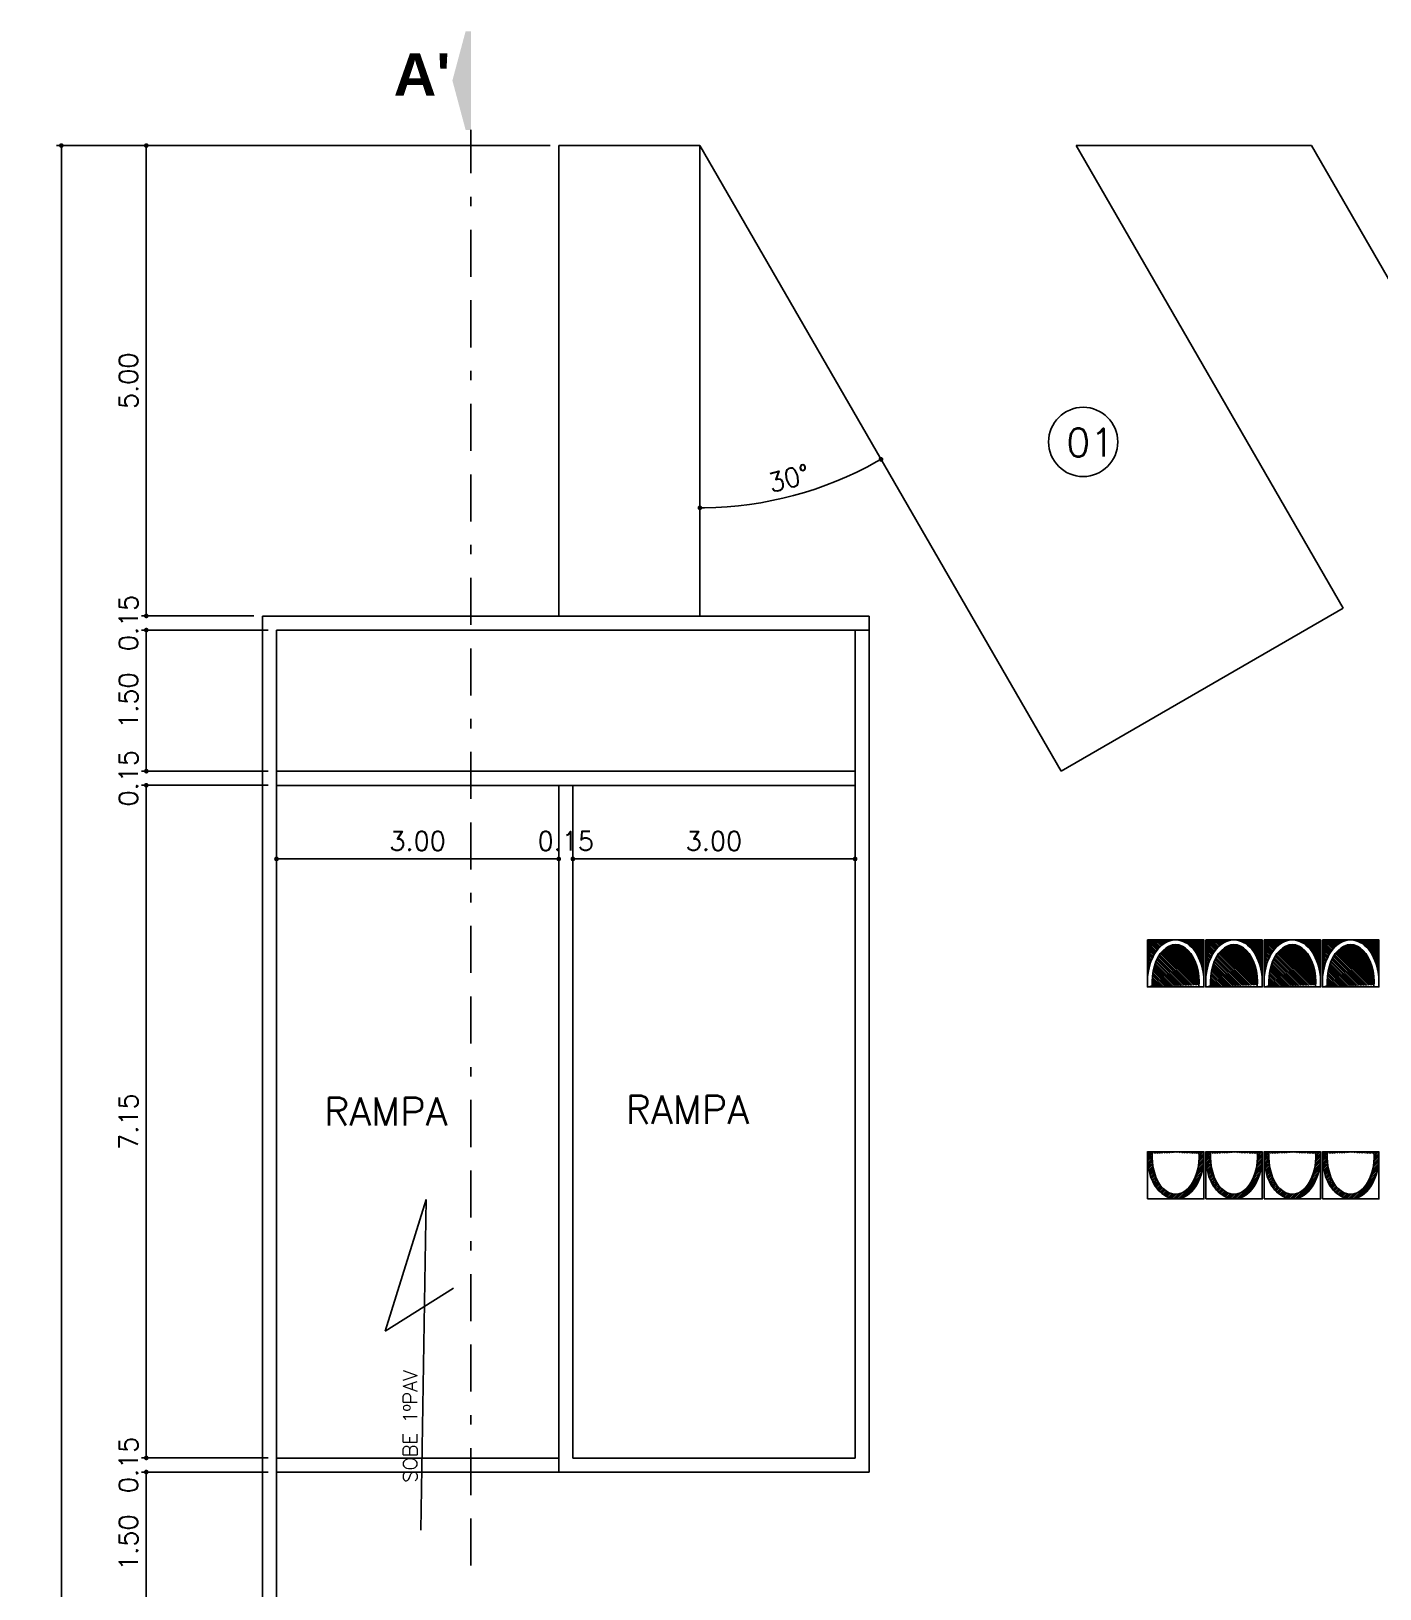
# Model space of a CAD drawing. Extents: x -151 to -2, y -18 to 162.
# Drawn here: x -151.35 to -137.01, y 68.2 to 84.76 of the extents above; entities that cross this region are included whole.
import ezdxf

# ---------------------------------------------------------------- set-up
doc = ezdxf.new("R2010")
doc.units = 0
doc.header["$MEASUREMENT"] = 0
doc.linetypes.add('BORDER', pattern=[1.75, 0.5, -0.25, 0.5, -0.25, 0, -0.25])
doc.layers.get('0').update_dxf_attribs({"linetype": 'CONTINUOUS'})
doc.layers.get('DEFPOINTS').update_dxf_attribs({"linetype": 'CONTINUOUS'})
for name, color, linetype in [('ACESSÓRIO', 2, 'CONTINUOUS'), ('ALVENARIA', 7, 'CONTINUOUS'), ('ALVENARIA1', 44, 'CONTINUOUS'), ('CORTE', 6, 'CONTINUOUS'), ('COTA', 1, 'CONTINUOUS'), ('COTAS', 1, 'CONTINUOUS'), ('HATCH', 30, 'CONTINUOUS'), ('TEXTO2', 40, 'CONTINUOUS'), ('TEXTO4', 4, 'CONTINUOUS'), ('TEXTO5', 5, 'CONTINUOUS')]:
    doc.layers.add(name, color=color, linetype=linetype)
doc.styles.add('SANSSERIFBOLD', font='sasb____.pfb')
doc.styles.add('SIMPLEX', font='SIMPLEX.SHX')
doc.styles.get("Standard").update_dxf_attribs({"font": 'TXT.shx', "height": 0.2})
doc.dimstyles.new('DIM100', dxfattribs={"dimtxt": 0.18, "dimasz": 0.05, "dimexe": 0.05, "dimexo": 0.09, "dimgap": 0.09, "dimtad": 1, "dimzin": 0, "dimdsep": 46, "dimtxsty": 'Standard', "dimblk": 'DOT', "dimblk1": 'DOT', "dimblk2": 'DOT', "dimsah": 1, "dimcen": 0.09, "dimadec": 0, "dimazin": 0, "dimtfac": 1, "dimtix": 1, "dimtofl": 0, "dimtmove": 2, "dimatfit": 3, "dimldrblk": 'DOT', "dimfxl": 1, "dimtolj": 1, "dimtzin": 0, "dimarcsym": 0})

# ---------------------------------------------------------------- blocks, each defined once
blk = doc.blocks.new('DOT')
at = {"layer": 'ALVENARIA', "color": 0, "linetype": 'ByBlock'}
blk.add_line((-0.5, 0), (-1, 0), dxfattribs=at)
at = {"layer": 'ALVENARIA', "color": 0, "linetype": 'ByBlock', "const_width": 0.5}
blk.add_lwpolyline([(-0.25, 0, 1), (0.25, 0, 1)], format="xyb", close=True, dxfattribs=at)
blk = doc.blocks.new('*D129')
at = {"color": 0, "linetype": 'ByBlock'}
blk.add_arc((-144.078, 3.641), 3.851, 270.744, 299.256, dxfattribs=at)
at = {"layer": 'DEFPOINTS', "color": 0, "linetype": 'ByBlock'}
for p in [(-144.078, 3.641), (-144.078, 3.641), (-143.409, -0.151), (-144.078, -1.359), (-139.968, -3.479)]:
    blk.add_point(p, dxfattribs=at)
at = {"color": 0, "linetype": 'ByBlock', "xscale": 0.05, "yscale": 0.05, "zscale": 0.05}
for p, rotation in [((-142.153, 0.306), 29.62800003944774), ((-144.078, -0.21), 180.371999960553)]:
    blk.add_blockref('DOT', p, dxfattribs=dict(at, rotation=rotation))
at = {"color": 0, "linetype": 'ByBlock', "insert": (-143.131, 0.105), "char_height": 0.2, "attachment_point": 5, "rotation": 15}
blk.add_mtext('\\A1;30°', dxfattribs=at)
blk = doc.blocks.new('*D130')
at = {"color": 0, "linetype": 'ByBlock'}
for p, q in [((-145.668, 3.641), (-150.012, 3.641)), ((-149.962, 3.591), (-149.962, -1.309)), ((-148.818, -1.359), (-150.012, -1.359))]:
    blk.add_line(p, q, dxfattribs=at)
at = {"layer": 'DEFPOINTS', "color": 0, "linetype": 'ByBlock'}
for p in [(-145.578, 3.641), (-149.962, -1.359), (-148.728, -1.359)]:
    blk.add_point(p, dxfattribs=at)
at = {"color": 0, "linetype": 'ByBlock', "xscale": 0.05, "yscale": 0.05, "zscale": 0.05}
for p, rotation in [((-149.962, 3.641), 90), ((-149.962, -1.359), 270)]:
    blk.add_blockref('DOT', p, dxfattribs=dict(at, rotation=rotation))
at = {"color": 0, "linetype": 'ByBlock', "insert": (-150.152, 1.141), "char_height": 0.2, "attachment_point": 5, "rotation": 90}
blk.add_mtext('\\A1;5.00', dxfattribs=at)
blk = doc.blocks.new('*D131')
at = {"color": 0, "linetype": 'ByBlock'}
for p, q in [((-149.962, -1.309), (-149.962, -1.259)), ((-148.668, -1.509), (-150.012, -1.509)), ((-149.962, -1.559), (-149.962, -1.609))]:
    blk.add_line(p, q, dxfattribs=at)
at = {"layer": 'DEFPOINTS', "color": 0, "linetype": 'ByBlock'}
for p in [(-148.728, -1.359), (-149.962, -1.509), (-148.578, -1.509)]:
    blk.add_point(p, dxfattribs=at)
at = {"color": 0, "linetype": 'ByBlock', "xscale": 0.05, "yscale": 0.05, "zscale": 0.05}
for p, rotation in [((-149.962, -1.359), 270), ((-149.962, -1.509), 90)]:
    blk.add_blockref('DOT', p, dxfattribs=dict(at, rotation=rotation))
at = {"color": 0, "linetype": 'ByBlock', "insert": (-150.152, -1.434), "char_height": 0.2, "attachment_point": 5, "rotation": 90}
blk.add_mtext('\\A1;0.15', dxfattribs=at)
blk = doc.blocks.new('*D132')
at = {"color": 0, "linetype": 'ByBlock'}
for p, q in [((-149.962, -1.559), (-149.962, -2.959)), ((-148.668, -3.009), (-150.012, -3.009))]:
    blk.add_line(p, q, dxfattribs=at)
at = {"layer": 'DEFPOINTS', "color": 0, "linetype": 'ByBlock'}
for p in [(-148.578, -1.509), (-149.962, -3.009), (-148.578, -3.009)]:
    blk.add_point(p, dxfattribs=at)
at = {"color": 0, "linetype": 'ByBlock', "xscale": 0.05, "yscale": 0.05, "zscale": 0.05}
for p, rotation in [((-149.962, -1.509), 90), ((-149.962, -3.009), 270)]:
    blk.add_blockref('DOT', p, dxfattribs=dict(at, rotation=rotation))
at = {"color": 0, "linetype": 'ByBlock', "insert": (-150.152, -2.259), "char_height": 0.2, "attachment_point": 5, "rotation": 90}
blk.add_mtext('\\A1;1.50', dxfattribs=at)
blk = doc.blocks.new('*D133')
at = {"color": 0, "linetype": 'ByBlock'}
for p, q in [((-149.962, -2.959), (-149.962, -2.909)), ((-148.668, -3.159), (-150.012, -3.159)), ((-149.962, -3.209), (-149.962, -3.259))]:
    blk.add_line(p, q, dxfattribs=at)
at = {"layer": 'DEFPOINTS', "color": 0, "linetype": 'ByBlock'}
for p in [(-148.578, -3.009), (-149.962, -3.159), (-148.578, -3.159)]:
    blk.add_point(p, dxfattribs=at)
at = {"color": 0, "linetype": 'ByBlock', "xscale": 0.05, "yscale": 0.05, "zscale": 0.05}
for p, rotation in [((-149.962, -3.009), 270), ((-149.962, -3.159), 90)]:
    blk.add_blockref('DOT', p, dxfattribs=dict(at, rotation=rotation))
at = {"color": 0, "linetype": 'ByBlock', "insert": (-150.152, -3.084), "char_height": 0.2, "attachment_point": 5, "rotation": 90}
blk.add_mtext('\\A1;0.15', dxfattribs=at)
blk = doc.blocks.new('*D134')
at = {"color": 0, "linetype": 'ByBlock'}
for p, q in [((-149.962, -3.209), (-149.962, -10.259)), ((-148.668, -10.309), (-150.012, -10.309))]:
    blk.add_line(p, q, dxfattribs=at)
at = {"layer": 'DEFPOINTS', "color": 0, "linetype": 'ByBlock'}
for p in [(-148.578, -3.159), (-149.962, -10.309), (-148.578, -10.309)]:
    blk.add_point(p, dxfattribs=at)
at = {"color": 0, "linetype": 'ByBlock', "xscale": 0.05, "yscale": 0.05, "zscale": 0.05}
for p, rotation in [((-149.962, -3.159), 90), ((-149.962, -10.309), 270)]:
    blk.add_blockref('DOT', p, dxfattribs=dict(at, rotation=rotation))
at = {"color": 0, "linetype": 'ByBlock', "insert": (-150.152, -6.734), "char_height": 0.2, "attachment_point": 5, "rotation": 90}
blk.add_mtext('\\A1;7.15', dxfattribs=at)
blk = doc.blocks.new('*D135')
at = {"color": 0, "linetype": 'ByBlock'}
for p, q in [((-149.962, -10.259), (-149.962, -10.209)), ((-148.668, -10.459), (-150.012, -10.459)), ((-149.962, -10.509), (-149.962, -10.559))]:
    blk.add_line(p, q, dxfattribs=at)
at = {"layer": 'DEFPOINTS', "color": 0, "linetype": 'ByBlock'}
for p in [(-148.578, -10.309), (-149.962, -10.459), (-148.578, -10.459)]:
    blk.add_point(p, dxfattribs=at)
at = {"color": 0, "linetype": 'ByBlock', "xscale": 0.05, "yscale": 0.05, "zscale": 0.05}
for p, rotation in [((-149.962, -10.309), 270), ((-149.962, -10.459), 90)]:
    blk.add_blockref('DOT', p, dxfattribs=dict(at, rotation=rotation))
at = {"color": 0, "linetype": 'ByBlock', "insert": (-150.152, -10.384), "char_height": 0.2, "attachment_point": 5, "rotation": 90}
blk.add_mtext('\\A1;0.15', dxfattribs=at)
blk = doc.blocks.new('*D136')
at = {"color": 0, "linetype": 'ByBlock'}
for p, q in [((-149.962, -10.509), (-149.962, -11.909)), ((-148.668, -11.959), (-150.012, -11.959))]:
    blk.add_line(p, q, dxfattribs=at)
at = {"layer": 'DEFPOINTS', "color": 0, "linetype": 'ByBlock'}
for p in [(-148.578, -10.459), (-149.962, -11.959), (-148.578, -11.959)]:
    blk.add_point(p, dxfattribs=at)
at = {"color": 0, "linetype": 'ByBlock', "xscale": 0.05, "yscale": 0.05, "zscale": 0.05}
for p, rotation in [((-149.962, -10.459), 90), ((-149.962, -11.959), 270)]:
    blk.add_blockref('DOT', p, dxfattribs=dict(at, rotation=rotation))
at = {"color": 0, "linetype": 'ByBlock', "insert": (-150.152, -11.209), "char_height": 0.2, "attachment_point": 5, "rotation": 90}
blk.add_mtext('\\A1;1.50', dxfattribs=at)
blk = doc.blocks.new('*D146')
at = {"color": 0, "linetype": 'ByBlock'}
for p, q in [((-145.668, 3.641), (-150.915, 3.641)), ((-150.865, -34.809), (-150.865, 3.591)), ((-148.818, -34.859), (-150.915, -34.859))]:
    blk.add_line(p, q, dxfattribs=at)
at = {"layer": 'DEFPOINTS', "color": 0, "linetype": 'ByBlock'}
for p in [(-150.865, 3.641), (-145.578, 3.641), (-148.728, -34.859)]:
    blk.add_point(p, dxfattribs=at)
at = {"color": 0, "linetype": 'ByBlock', "xscale": 0.05, "yscale": 0.05, "zscale": 0.05}
for p, rotation in [((-150.865, 3.641), 90), ((-150.865, -34.859), 270)]:
    blk.add_blockref('DOT', p, dxfattribs=dict(at, rotation=rotation))
at = {"color": 0, "linetype": 'ByBlock', "insert": (-151.055, -15.609), "char_height": 0.2, "attachment_point": 5, "rotation": 90}
blk.add_mtext('\\A1;38.50', dxfattribs=at)
blk = doc.blocks.new('SETA')
at = {"layer": 'COTA'}
for points in [[(-150, 0), (0, 0), (-75, 28.2)], [(-150, 0), (-75, 28.2), (-150, 8.1)], [(-75, 28.2), (0, 0), (0, 8.1)]]:
    blk.add_solid(points, dxfattribs=at)
blk = doc.blocks.new('*D328')
at = {"color": 0, "linetype": 'ByBlock'}
for p, q in [((-148.742, 76.653), (-148.742, 75.911)), ((-145.742, 76.653), (-145.742, 75.911)), ((-148.692, 75.961), (-145.792, 75.961))]:
    blk.add_line(p, q, dxfattribs=at)
at = {"layer": 'DEFPOINTS', "color": 0, "linetype": 'ByBlock'}
for p in [(-148.742, 76.743), (-145.742, 76.743), (-145.742, 75.961)]:
    blk.add_point(p, dxfattribs=at)
at = {"color": 0, "linetype": 'ByBlock', "xscale": 0.05, "yscale": 0.05, "zscale": 0.05, "rotation": 180}
blk.add_blockref('DOT', (-148.742, 75.961), dxfattribs=at)
at = {"color": 0, "linetype": 'ByBlock', "xscale": 0.05, "yscale": 0.05, "zscale": 0.05}
blk.add_blockref('DOT', (-145.742, 75.961), dxfattribs=at)
at = {"color": 0, "linetype": 'ByBlock', "insert": (-147.242, 76.151), "char_height": 0.2, "attachment_point": 5}
blk.add_mtext('\\A1;3.00', dxfattribs=at)
blk = doc.blocks.new('*D329')
at = {"color": 0, "linetype": 'ByBlock'}
for p, q in [((-145.592, 76.653), (-145.592, 75.911)), ((-145.792, 75.961), (-145.842, 75.961)), ((-145.542, 75.961), (-145.492, 75.961))]:
    blk.add_line(p, q, dxfattribs=at)
at = {"layer": 'DEFPOINTS', "color": 0, "linetype": 'ByBlock'}
for p in [(-145.742, 76.743), (-145.592, 76.743), (-145.592, 75.961)]:
    blk.add_point(p, dxfattribs=at)
at = {"color": 0, "linetype": 'ByBlock', "xscale": 0.05, "yscale": 0.05, "zscale": 0.05}
blk.add_blockref('DOT', (-145.742, 75.961), dxfattribs=at)
at = {"color": 0, "linetype": 'ByBlock', "xscale": 0.05, "yscale": 0.05, "zscale": 0.05, "rotation": 180}
blk.add_blockref('DOT', (-145.592, 75.961), dxfattribs=at)
at = {"color": 0, "linetype": 'ByBlock', "insert": (-145.667, 76.151), "char_height": 0.2, "attachment_point": 5}
blk.add_mtext('\\A1;0.15', dxfattribs=at)
blk = doc.blocks.new('*D330')
at = {"color": 0, "linetype": 'ByBlock'}
for p, q in [((-142.592, 76.653), (-142.592, 75.911)), ((-145.542, 75.961), (-142.642, 75.961))]:
    blk.add_line(p, q, dxfattribs=at)
at = {"layer": 'DEFPOINTS', "color": 0, "linetype": 'ByBlock'}
for p in [(-145.592, 76.743), (-142.592, 76.743), (-142.592, 75.961)]:
    blk.add_point(p, dxfattribs=at)
at = {"color": 0, "linetype": 'ByBlock', "xscale": 0.05, "yscale": 0.05, "zscale": 0.05, "rotation": 180}
blk.add_blockref('DOT', (-145.592, 75.961), dxfattribs=at)
at = {"color": 0, "linetype": 'ByBlock', "xscale": 0.05, "yscale": 0.05, "zscale": 0.05}
blk.add_blockref('DOT', (-142.592, 75.961), dxfattribs=at)
at = {"color": 0, "linetype": 'ByBlock', "insert": (-144.092, 76.151), "char_height": 0.2, "attachment_point": 5}
blk.add_mtext('\\A1;3.00', dxfattribs=at)

msp = doc.modelspace()

# ---------------------------------------------------------------- hatches: boundary and pattern name
at = {"layer": 'HATCH'}
h = msp.add_hatch(dxfattribs=at)
h.set_pattern_fill('ANSI31', color=256, scale=0.1, angle=-90, style=0)
h.set_pattern_definition([(315, (-215.221758, -61.497429), (0.0088388348, 0.0088388348), [])])
edge = h.paths.add_edge_path()
edge.add_ellipse((-139.185, 74.651), major_axis=(0, -0.4), ratio=0.625, start_angle=82.8192, end_angle=277.1808, ccw=False)
edge.add_spline(control_points=[(-139.483, 74.601), (-139.487, 74.658), (-139.484, 74.717), (-139.459, 74.854), (-139.429, 74.929), (-139.343, 75.044), (-139.286, 75.085), (-139.159, 75.109), (-139.093, 75.089), (-138.975, 74.993), (-138.928, 74.908), (-138.888, 74.744), (-138.882, 74.671), (-138.887, 74.601)], knot_values=[1.454628, 1.454628, 1.454628, 1.454628, 1.857235, 1.857235, 2.441879, 2.441879, 3.026523, 3.026523, 3.611166, 3.611166, 4.333999, 4.333999, 4.828558, 4.828558, 4.828558, 4.828558], degree=3, periodic=0)
edge.add_line((-138.887, 74.601), (-138.885, 74.601))
edge.add_line((-138.885, 74.601), (-138.885, 75.101))
edge.add_line((-138.885, 75.101), (-139.485, 75.101))
edge.add_line((-139.485, 75.101), (-139.485, 74.601))
edge.add_line((-139.485, 74.601), (-139.483, 74.601))
h = msp.add_hatch(dxfattribs=at)
h.set_pattern_fill('ANSI31', color=256, scale=0.1, angle=-90, style=0)
h.set_pattern_definition([(315, (-214.601758, -61.497429), (0.0088388348, 0.0088388348), [])])
edge = h.paths.add_edge_path()
edge.add_ellipse((-138.565, 74.651), major_axis=(0, -0.4), ratio=0.625, start_angle=82.8192, end_angle=277.1808, ccw=False)
edge.add_spline(control_points=[(-138.863, 74.601), (-138.867, 74.658), (-138.864, 74.717), (-138.839, 74.854), (-138.809, 74.929), (-138.723, 75.044), (-138.666, 75.085), (-138.539, 75.109), (-138.473, 75.089), (-138.355, 74.993), (-138.308, 74.908), (-138.268, 74.744), (-138.262, 74.671), (-138.267, 74.601)], knot_values=[1.454628, 1.454628, 1.454628, 1.454628, 1.857235, 1.857235, 2.441879, 2.441879, 3.026523, 3.026523, 3.611166, 3.611166, 4.333999, 4.333999, 4.828558, 4.828558, 4.828558, 4.828558], degree=3, periodic=0)
edge.add_line((-138.267, 74.601), (-138.265, 74.601))
edge.add_line((-138.265, 74.601), (-138.265, 75.101))
edge.add_line((-138.265, 75.101), (-138.865, 75.101))
edge.add_line((-138.865, 75.101), (-138.865, 74.601))
edge.add_line((-138.865, 74.601), (-138.863, 74.601))
h = msp.add_hatch(dxfattribs=at)
h.set_pattern_fill('ANSI31', color=256, scale=0.1, angle=-90, style=0)
h.set_pattern_definition([(315, (-213.981758, -61.497429), (0.0088388348, 0.0088388348), [])])
edge = h.paths.add_edge_path()
edge.add_ellipse((-137.945, 74.651), major_axis=(0, -0.4), ratio=0.625, start_angle=82.8192, end_angle=277.1808, ccw=False)
edge.add_spline(control_points=[(-138.243, 74.601), (-138.247, 74.658), (-138.244, 74.717), (-138.219, 74.854), (-138.189, 74.929), (-138.103, 75.044), (-138.046, 75.085), (-137.919, 75.109), (-137.853, 75.089), (-137.735, 74.993), (-137.688, 74.908), (-137.648, 74.744), (-137.642, 74.671), (-137.647, 74.601)], knot_values=[1.454628, 1.454628, 1.454628, 1.454628, 1.857235, 1.857235, 2.441879, 2.441879, 3.026523, 3.026523, 3.611166, 3.611166, 4.333999, 4.333999, 4.828558, 4.828558, 4.828558, 4.828558], degree=3, periodic=0)
edge.add_line((-137.647, 74.601), (-137.645, 74.601))
edge.add_line((-137.645, 74.601), (-137.645, 75.101))
edge.add_line((-137.645, 75.101), (-138.245, 75.101))
edge.add_line((-138.245, 75.101), (-138.245, 74.601))
edge.add_line((-138.245, 74.601), (-138.243, 74.601))
h = msp.add_hatch(dxfattribs=at)
h.set_pattern_fill('ANSI31', color=256, scale=0.1, angle=-90, style=0)
h.set_pattern_definition([(315, (-213.361758, -61.497429), (0.0088388348, 0.0088388348), [])])
edge = h.paths.add_edge_path()
edge.add_ellipse((-137.325, 74.651), major_axis=(0, -0.4), ratio=0.625, start_angle=82.8192, end_angle=277.1808, ccw=False)
edge.add_spline(control_points=[(-137.623, 74.601), (-137.627, 74.658), (-137.624, 74.717), (-137.599, 74.854), (-137.569, 74.929), (-137.483, 75.044), (-137.426, 75.085), (-137.299, 75.109), (-137.233, 75.089), (-137.115, 74.993), (-137.068, 74.908), (-137.028, 74.744), (-137.022, 74.671), (-137.027, 74.601)], knot_values=[1.454628, 1.454628, 1.454628, 1.454628, 1.857235, 1.857235, 2.441879, 2.441879, 3.026523, 3.026523, 3.611166, 3.611166, 4.333999, 4.333999, 4.828558, 4.828558, 4.828558, 4.828558], degree=3, periodic=0)
edge.add_line((-137.027, 74.601), (-137.025, 74.601))
edge.add_line((-137.025, 74.601), (-137.025, 75.101))
edge.add_line((-137.025, 75.101), (-137.625, 75.101))
edge.add_line((-137.625, 75.101), (-137.625, 74.601))
edge.add_line((-137.625, 74.601), (-137.623, 74.601))
h = msp.add_hatch(dxfattribs=at)
h.set_pattern_fill('ANSI31', color=256, scale=0.1, angle=-90, style=0)
h.set_pattern_definition([(45, (-215.221758, 208.945578), (0.0088388348, -0.0088388348), [])])
edge = h.paths.add_edge_path()
edge.add_ellipse((-139.185, 72.797), major_axis=(0, 0.4), ratio=0.625, start_angle=82.8192, end_angle=277.1808, ccw=False)
edge.add_line((-139.433, 72.847), (-139.483, 72.847))
edge.add_spline(control_points=[(-139.483, 72.847), (-139.487, 72.79), (-139.484, 72.731), (-139.459, 72.594), (-139.429, 72.519), (-139.343, 72.404), (-139.286, 72.363), (-139.159, 72.339), (-139.093, 72.359), (-138.975, 72.455), (-138.928, 72.54), (-138.888, 72.704), (-138.882, 72.777), (-138.887, 72.847)], knot_values=[1.454628, 1.454628, 1.454628, 1.454628, 1.857235, 1.857235, 2.441879, 2.441879, 3.026523, 3.026523, 3.611166, 3.611166, 4.333999, 4.333999, 4.828558, 4.828558, 4.828558, 4.828558], degree=3, periodic=0)
edge.add_line((-138.887, 72.847), (-138.937, 72.847))
h = msp.add_hatch(dxfattribs=at)
h.set_pattern_fill('ANSI31', color=256, scale=0.1, angle=-90, style=0)
h.set_pattern_definition([(45, (-214.601758, 208.945578), (0.0088388348, -0.0088388348), [])])
edge = h.paths.add_edge_path()
edge.add_ellipse((-138.565, 72.797), major_axis=(0, 0.4), ratio=0.625, start_angle=82.8192, end_angle=277.1808, ccw=False)
edge.add_line((-138.813, 72.847), (-138.863, 72.847))
edge.add_spline(control_points=[(-138.863, 72.847), (-138.867, 72.79), (-138.864, 72.731), (-138.839, 72.594), (-138.809, 72.519), (-138.723, 72.404), (-138.666, 72.363), (-138.539, 72.339), (-138.473, 72.359), (-138.355, 72.455), (-138.308, 72.54), (-138.268, 72.704), (-138.262, 72.777), (-138.267, 72.847)], knot_values=[1.454628, 1.454628, 1.454628, 1.454628, 1.857235, 1.857235, 2.441879, 2.441879, 3.026523, 3.026523, 3.611166, 3.611166, 4.333999, 4.333999, 4.828558, 4.828558, 4.828558, 4.828558], degree=3, periodic=0)
edge.add_line((-138.267, 72.847), (-138.317, 72.847))
h = msp.add_hatch(dxfattribs=at)
h.set_pattern_fill('ANSI31', color=256, scale=0.1, angle=-90, style=0)
h.set_pattern_definition([(45, (-213.981758, 208.945578), (0.0088388348, -0.0088388348), [])])
edge = h.paths.add_edge_path()
edge.add_ellipse((-137.945, 72.797), major_axis=(0, 0.4), ratio=0.625, start_angle=82.8192, end_angle=277.1808, ccw=False)
edge.add_line((-138.193, 72.847), (-138.243, 72.847))
edge.add_spline(control_points=[(-138.243, 72.847), (-138.247, 72.79), (-138.244, 72.731), (-138.219, 72.594), (-138.189, 72.519), (-138.103, 72.404), (-138.046, 72.363), (-137.919, 72.339), (-137.853, 72.359), (-137.735, 72.455), (-137.688, 72.54), (-137.648, 72.704), (-137.642, 72.777), (-137.647, 72.847)], knot_values=[1.454628, 1.454628, 1.454628, 1.454628, 1.857235, 1.857235, 2.441879, 2.441879, 3.026523, 3.026523, 3.611166, 3.611166, 4.333999, 4.333999, 4.828558, 4.828558, 4.828558, 4.828558], degree=3, periodic=0)
edge.add_line((-137.647, 72.847), (-137.697, 72.847))
h = msp.add_hatch(dxfattribs=at)
h.set_pattern_fill('ANSI31', color=256, scale=0.1, angle=-90, style=0)
h.set_pattern_definition([(45, (-213.361758, 208.945578), (0.0088388348, -0.0088388348), [])])
edge = h.paths.add_edge_path()
edge.add_ellipse((-137.325, 72.797), major_axis=(0, 0.4), ratio=0.625, start_angle=82.8192, end_angle=277.1808, ccw=False)
edge.add_line((-137.573, 72.847), (-137.623, 72.847))
edge.add_spline(control_points=[(-137.623, 72.847), (-137.627, 72.79), (-137.624, 72.731), (-137.599, 72.594), (-137.569, 72.519), (-137.483, 72.404), (-137.426, 72.363), (-137.299, 72.339), (-137.233, 72.359), (-137.115, 72.455), (-137.068, 72.54), (-137.028, 72.704), (-137.022, 72.777), (-137.027, 72.847)], knot_values=[1.454628, 1.454628, 1.454628, 1.454628, 1.857235, 1.857235, 2.441879, 2.441879, 3.026523, 3.026523, 3.611166, 3.611166, 4.333999, 4.333999, 4.828558, 4.828558, 4.828558, 4.828558], degree=3, periodic=0)
edge.add_line((-137.027, 72.847), (-137.077, 72.847))

# ---------------------------------------------------------------- linework, layer by layer
at = {"layer": 'ACESSÓRIO'}
for points in [[(-139.485, 75.101), (-139.485, 74.601), (-138.885, 74.601), (-138.885, 75.101)], [(-138.865, 75.101), (-138.865, 74.601), (-138.265, 74.601), (-138.265, 75.101)], [(-138.245, 75.101), (-138.245, 74.601), (-137.645, 74.601), (-137.645, 75.101)], [(-137.625, 75.101), (-137.625, 74.601), (-137.025, 74.601), (-137.025, 75.101)], [(-139.485, 72.347), (-139.485, 72.847), (-138.885, 72.847), (-138.885, 72.347)], [(-138.865, 72.347), (-138.865, 72.847), (-138.265, 72.847), (-138.265, 72.347)], [(-138.245, 72.347), (-138.245, 72.847), (-137.645, 72.847), (-137.645, 72.347)], [(-137.625, 72.347), (-137.625, 72.847), (-137.025, 72.847), (-137.025, 72.347)]]:
    msp.add_lwpolyline(points, close=True, dxfattribs=at)
for centre in [(-139.185, 74.651), (-138.565, 74.651), (-137.945, 74.651), (-137.325, 74.651)]:
    msp.add_ellipse(centre, major_axis=(0, -0.4), ratio=0.625, start_param=1.445468, end_param=4.837717, dxfattribs=at)
at = {"layer": 'ACESSÓRIO', "extrusion": (0, 0, -1)}
for centre in [(-139.185, 72.797), (-138.565, 72.797), (-137.945, 72.797), (-137.325, 72.797)]:
    msp.add_ellipse(centre, major_axis=(0, 0.4), ratio=0.625, start_param=1.445468, end_param=4.837717, dxfattribs=at)
at = {"layer": 'ACESSÓRIO'}
for points in [[(-138.887, 74.597), (-138.881, 74.669), (-138.887, 74.743), (-138.928, 74.908), (-138.975, 74.993), (-139.093, 75.089), (-139.159, 75.109), (-139.286, 75.085), (-139.343, 75.044), (-139.429, 74.929), (-139.459, 74.854), (-139.485, 74.716), (-139.488, 74.656), (-139.483, 74.597)], [(-138.267, 74.597), (-138.261, 74.669), (-138.267, 74.743), (-138.308, 74.908), (-138.355, 74.993), (-138.473, 75.089), (-138.539, 75.109), (-138.666, 75.085), (-138.723, 75.044), (-138.809, 74.929), (-138.839, 74.854), (-138.865, 74.716), (-138.868, 74.656), (-138.863, 74.597)], [(-137.647, 74.597), (-137.641, 74.669), (-137.647, 74.743), (-137.688, 74.908), (-137.735, 74.993), (-137.853, 75.089), (-137.919, 75.109), (-138.046, 75.085), (-138.103, 75.044), (-138.189, 74.929), (-138.219, 74.854), (-138.245, 74.716), (-138.248, 74.656), (-138.243, 74.597)], [(-137.027, 74.597), (-137.021, 74.669), (-137.027, 74.743), (-137.068, 74.908), (-137.115, 74.993), (-137.233, 75.089), (-137.299, 75.109), (-137.426, 75.085), (-137.483, 75.044), (-137.569, 74.929), (-137.599, 74.854), (-137.625, 74.716), (-137.628, 74.656), (-137.623, 74.597)], [(-138.887, 72.851), (-138.881, 72.779), (-138.887, 72.706), (-138.928, 72.54), (-138.975, 72.455), (-139.093, 72.359), (-139.159, 72.339), (-139.286, 72.363), (-139.343, 72.404), (-139.429, 72.519), (-139.459, 72.594), (-139.485, 72.733), (-139.488, 72.793), (-139.483, 72.851)], [(-138.267, 72.851), (-138.261, 72.779), (-138.267, 72.706), (-138.308, 72.54), (-138.355, 72.455), (-138.473, 72.359), (-138.539, 72.339), (-138.666, 72.363), (-138.723, 72.404), (-138.809, 72.519), (-138.839, 72.594), (-138.865, 72.733), (-138.868, 72.793), (-138.863, 72.851)], [(-137.647, 72.851), (-137.641, 72.779), (-137.647, 72.706), (-137.688, 72.54), (-137.735, 72.455), (-137.853, 72.359), (-137.919, 72.339), (-138.046, 72.363), (-138.103, 72.404), (-138.189, 72.519), (-138.219, 72.594), (-138.245, 72.733), (-138.248, 72.793), (-138.243, 72.851)], [(-137.027, 72.851), (-137.021, 72.779), (-137.027, 72.706), (-137.068, 72.54), (-137.115, 72.455), (-137.233, 72.359), (-137.299, 72.339), (-137.426, 72.363), (-137.483, 72.404), (-137.569, 72.519), (-137.599, 72.594), (-137.625, 72.733), (-137.628, 72.793), (-137.623, 72.851)]]:
    msp.add_open_spline(points, degree=3, knots=[1.445468, 1.445468, 1.445468, 1.445468, 1.949187, 1.949187, 2.672019, 2.672019, 3.256663, 3.256663, 3.841306, 3.841306, 4.42595, 4.42595, 4.837717, 4.837717, 4.837717, 4.837717], dxfattribs=at)
at = {"layer": 'ALVENARIA'}
for p, q in [((-148.892, 67.793), (-148.892, 78.543)), ((-148.892, 78.543), (-142.442, 78.543)), ((-142.442, 69.443), (-142.442, 78.543)), ((-148.742, 67.943), (-148.742, 78.393)), ((-148.742, 78.393), (-142.442, 78.393)), ((-142.592, 69.593), (-142.592, 78.393)), ((-145.742, 69.443), (-145.742, 76.743)), ((-145.592, 69.593), (-145.592, 76.743))]:
    msp.add_line(p, q, dxfattribs=at)
at = {"layer": 'ALVENARIA', "linetype": 'Continuous'}
for p, q in [((-145.592, 69.593), (-142.592, 69.593)), ((-145.742, 69.443), (-142.442, 69.443))]:
    msp.add_line(p, q, dxfattribs=at)
at = {"layer": 'ALVENARIA1'}
for p, q in [((-145.742, 78.543), (-145.742, 83.543)), ((-144.242, 83.543), (-145.742, 83.543)), ((-140.403, 76.893), (-144.242, 83.543)), ((-144.242, 78.543), (-144.242, 83.543)), ((-137.403, 78.626), (-140.242, 83.543)), ((-137.742, 83.543), (-140.242, 83.543)), ((-134.004, 77.069), (-137.742, 83.543)), ((-148.742, 76.893), (-142.592, 76.893)), ((-148.742, 76.743), (-142.592, 76.743)), ((-148.742, 69.593), (-145.742, 69.593)), ((-148.742, 69.443), (-145.742, 69.443)), ((-148.742, 69.443), (-145.742, 69.443))]:
    msp.add_line(p, q, dxfattribs=at)
at = {"layer": 'ALVENARIA1', "linetype": 'Continuous'}
msp.add_line((-140.403, 76.893), (-137.403, 78.626), dxfattribs=at)
at = {"layer": 'CORTE', "linetype": 'BORDER'}
msp.add_line((-146.675, 68.449), (-146.675, 83.71), dxfattribs=at)
at = {"layer": 'COTA'}
for p, q in [((-147.153, 72.342), (-147.587, 70.942)), ((-147.208, 68.826), (-147.153, 72.342)), ((-147.587, 70.942), (-146.86, 71.397))]:
    msp.add_line(p, q, dxfattribs=at)
at = {"layer": 'TEXTO4'}
msp.add_circle((-140.168, 80.394), 0.368, dxfattribs=at)

# ---------------------------------------------------------------- block references
at = {"layer": 'COTA', "xscale": 0.007, "yscale": 0.007, "zscale": 0.007, "rotation": 90}
msp.add_blockref('SETA', (-146.675, 84.76), dxfattribs=at)

# ---------------------------------------------------------------- texts
at = {"layer": 'TEXTO2', "style": 'SIMPLEX'}
msp.add_text('SOBE 1ºPAV', height=0.15, rotation=90, dxfattribs=at).set_placement((-147.246, 69.332))
at = {"layer": 'TEXTO4', "style": 'SIMPLEX'}
for s, p in [('01', (-140.349, 80.238)), ('RAMPA', (-148.238, 73.126)), ('RAMPA', (-145.032, 73.146))]:
    msp.add_text(s, height=0.3, dxfattribs=at).set_placement(p)
at = {"layer": 'TEXTO5', "style": 'SANSSERIFBOLD'}
msp.add_text("A'", height=0.45, dxfattribs=at).set_placement((-147.497, 84.074))

# ---------------------------------------------------------------- dimensions: what is measured, and where the dimension line sits
at = {"layer": 'ALVENARIA1', "linetype": 'Continuous'}
dim = msp.add_angular_dim_2l(base=(-143.573, 79.751), line1=((-140.132, 76.424), (-144.242, 83.543)), line2=((-144.242, 78.543), (-144.242, 83.543)), dimstyle='DIM100', override={"dimdec": 0, "dimtdec": 0}, dxfattribs=at)
dim.commit()
dim.dimension.update_dxf_attribs({"geometry": '*D129', "text_midpoint": (-143.295, 80.008), "insert": (-0.164, 79.903)})
at = {"layer": 'COTA', "linetype": 'Continuous'}
for base, p1, p2, picture, middle in [((-151.029, 83.543), (-148.892, 45.043), (-145.742, 83.543), '*D146', (-151.219, 64.293)), ((-150.126, 78.543), (-145.742, 83.543), (-148.892, 78.543), '*D130', (-150.316, 81.043))]:
    dim = msp.add_linear_dim(base=base, p1=p1, p2=p2, angle=90, dimstyle='DIM100', dxfattribs=at)
    dim.commit()
    dim.dimension.update_dxf_attribs({"geometry": picture, "text_midpoint": middle, "insert": (-0.164, 79.903)})
for base, p1, p2, picture, middle in [((-150.126, 78.393), (-148.892, 78.543), (-148.742, 78.393), '*D131', (-150.316, 78.468)), ((-150.126, 76.893), (-148.742, 78.393), (-148.742, 76.893), '*D132', (-150.316, 77.643)), ((-150.126, 76.743), (-148.742, 76.893), (-148.742, 76.743), '*D133', (-150.316, 76.818)), ((-150.126, 69.593), (-148.742, 76.743), (-148.742, 69.593), '*D134', (-150.316, 73.168)), ((-150.126, 69.443), (-148.742, 69.593), (-148.742, 69.443), '*D135', (-150.316, 69.518)), ((-150.126, 67.943), (-148.742, 69.443), (-148.742, 67.943), '*D136', (-150.316, 68.693))]:
    dim = msp.add_linear_dim(base=base, p1=p1, p2=p2, angle=90, dimstyle='DIM100', override={"dimse1": 1}, dxfattribs=at)
    dim.commit()
    dim.dimension.update_dxf_attribs({"geometry": picture, "text_midpoint": middle, "insert": (-0.164, 79.903)})
at = {"layer": 'COTAS', "linetype": 'Continuous'}
dim = msp.add_linear_dim(base=(-145.742, 75.961), p1=(-148.742, 76.743), p2=(-145.742, 76.743), dimstyle='DIM100', dxfattribs=at)
dim.commit()
dim.dimension.update_dxf_attribs({"geometry": '*D328', "text_midpoint": (-147.242, 76.151)})
for base, p1, p2, picture, middle in [((-145.592, 75.961), (-145.742, 76.743), (-145.592, 76.743), '*D329', (-145.667, 76.151)), ((-142.592, 75.961), (-145.592, 76.743), (-142.592, 76.743), '*D330', (-144.092, 76.151))]:
    dim = msp.add_linear_dim(base=base, p1=p1, p2=p2, dimstyle='DIM100', override={"dimse1": 1}, dxfattribs=at)
    dim.commit()
    dim.dimension.update_dxf_attribs({"geometry": picture, "text_midpoint": middle})

doc.saveas('drawing.dxf')
